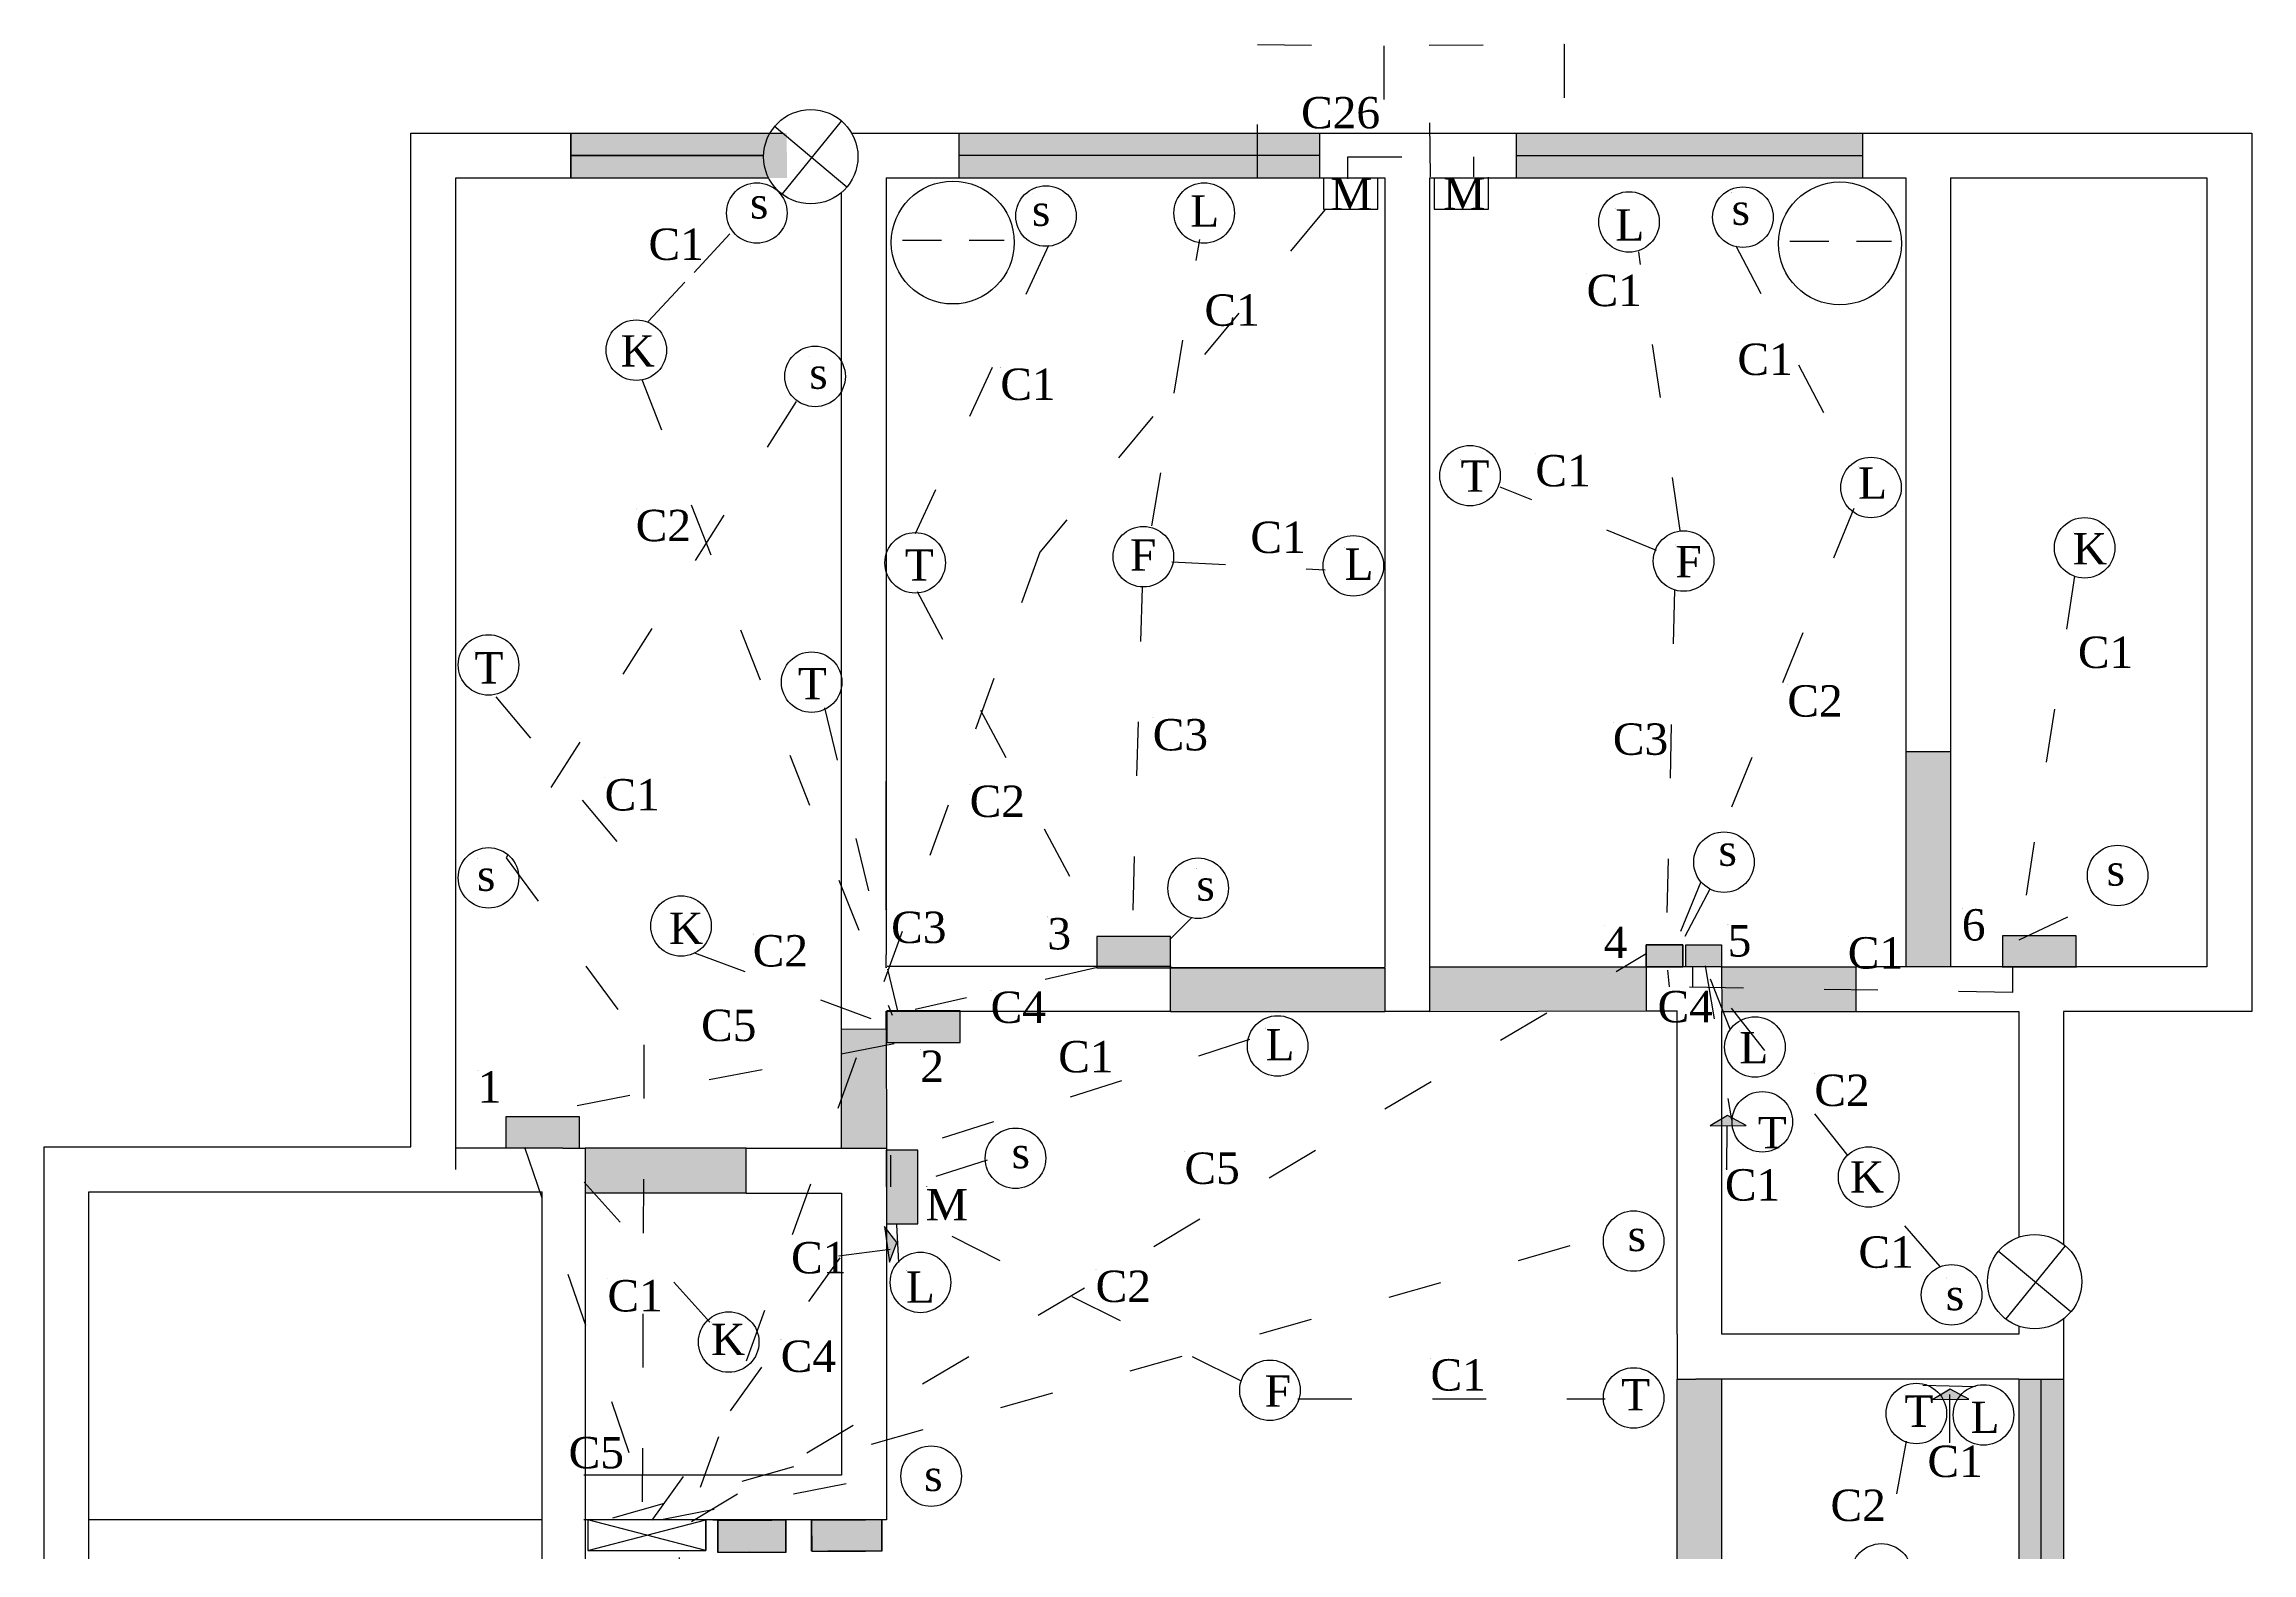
# Model space of a CAD drawing. Header units: inches. Extents: x 1 to 17879, y -3361 to 1909.
# Drawn here: x 4841.7 to 5334.1, y 1349.2 to 1685.8 of the extents above; entities that cross this region are included whole.
import ezdxf

# ---------------------------------------------------------------- set-up
doc = ezdxf.new("R2010")
doc.units = ezdxf.units.IN
doc.header["$MEASUREMENT"] = 0
for name, pattern in [('ACAD_ISO02W100', [15, 12, -3]), ('ACAD_ISO03W100', [30, 12, -18]), ('DASHEDX2', [1.5, 1, -0.5])]:
    doc.linetypes.add(name, pattern=pattern)

msp = doc.modelspace()

# ---------------------------------------------------------------- hatches: boundary and pattern name
for color, points in [(120, [(5007.36, 1665.92), (4959.18, 1665.92), (4959.18, 1655.92), (5007.38, 1655.92)]), (120, [(5247.3, 1665.92), (5170.03, 1665.92), (5170.03, 1655.92), (5247.3, 1655.92)]), (2, [(5266.92, 1527.92), (5256.92, 1527.92), (5256.92, 1479.92), (5266.92, 1479.92)]), (9, [(5092.91, 1486.7), (5076.54, 1486.7), (5076.54, 1479.68), (5089.2, 1479.68), (5092.91, 1479.68)]), (9, [(5294.92, 1486.84), (5278.54, 1486.84), (5278.54, 1479.81), (5291.2, 1479.81), (5294.92, 1479.81)]), (2, [(5199.06, 1479.92), (5150.72, 1479.92), (5150.72, 1469.92), (5199.06, 1470.06)]), (2, [(5245.83, 1479.92), (5215.85, 1479.92), (5215.91, 1469.92), (5245.83, 1469.92)]), (9, [(5046.02, 1470.06), (5029.64, 1470.06), (5029.64, 1463.03), (5042.3, 1463.03), (5046.02, 1463.03)]), (2, [(5029.52, 1465.88), (5019.52, 1465.96), (5019.52, 1439.42), (5029.58, 1439.42)]), (9, [(4961.1, 1446.45), (4944.72, 1446.45), (4944.72, 1439.42), (4957.38, 1439.42), (4961.1, 1439.42)]), (2, [(4998.31, 1439.42), (4962.4, 1439.42), (4962.4, 1429.42), (4998.31, 1429.42)]), (9, [(5036.56, 1422.59), (5036.56, 1438.96), (5029.54, 1438.96), (5029.54, 1426.3), (5029.54, 1422.59)]), (2, [(5215.91, 1387.92), (5210.12, 1387.92), (5205.91, 1387.92), (5205.91, 1332.14), (5215.91, 1332.14)]), (120, [(5292.12, 1373.32), (5292.12, 1387.92), (5282.12, 1387.92), (5282.12, 1373.32), (5282.12, 1286.12), (5292.12, 1286.12)])]:
    msp.add_hatch(color=color).paths.add_polyline_path(points)
h = msp.add_hatch(color=120)
h.paths.add_polyline_path([(5126.16, 1665.92), (5045.75, 1665.92), (5045.75, 1660.89), (5126.16, 1660.91)])
h.paths.add_polyline_path([(5126.16, 1660.91), (5045.75, 1660.89), (5045.75, 1655.92), (5126.16, 1655.92)])
h = msp.add_hatch(color=2)
h.set_gradient(color1=(214, 214, 214), color2=(214, 214, 214), tint=1)
h.paths.add_polyline_path([(5199.06, 1479.88), (5207.19, 1479.88), (5207.19, 1484.78), (5199.06, 1484.78)])
h = msp.add_hatch(color=2)
h.set_gradient(color1=(214, 214, 214), color2=(214, 214, 214), tint=1)
h.paths.add_polyline_path([(5215.86, 1479.93), (5207.88, 1479.93), (5207.88, 1484.78), (5215.86, 1484.78)])
h = msp.add_hatch(color=2)
h.set_gradient(color1=(255, 255, 0), color2=(255, 255, 0), tint=1)
h.paths.add_polyline_path([(5092.95, 1479.71), (5140.74, 1479.71), (5140.74, 1469.86), (5092.95, 1469.86)])
at = {"linetype": 'ACAD_ISO03W100'}
for points in [[(5217.2, 1446.71), (5213.31, 1444.41), (5221.36, 1444.51)], [(5031.9, 1418.39), (5029.12, 1421.95), (5030.25, 1413.98)], [(5266.85, 1385.65), (5262.96, 1383.35), (5271.02, 1383.45)]]:
    msp.add_hatch(color=7, dxfattribs=at).paths.add_polyline_path(points)
h = msp.add_hatch(color=7, dxfattribs=at)
h.set_gradient(color1=(204, 102, 102), color2=(204, 102, 102), tint=1)
h.paths.add_polyline_path([(4992, 1356.47), (5007.13, 1356.47), (5007.13, 1349.27), (4992, 1349.27)])
h = msp.add_hatch(color=7, dxfattribs=at)
h.set_gradient(color1=(0, 255, 255), color2=(0, 255, 255), tint=1)
h.paths.add_polyline_path([(5012.9, 1356.51), (5028.55, 1356.51), (5028.55, 1349.53), (5012.9, 1349.53)])

# ---------------------------------------------------------------- linework, layer by layer
for p, q in [((5112.36, 1655.83), (5112.36, 1685.64)), ((5112.36, 1685.64), (5140.53, 1685.4)), ((5140.53, 1685.4), (5140.53, 1655.83)), ((5150.66, 1685.52), (5180.73, 1685.75)), ((5150.9, 1656.18), (5150.66, 1685.52)), ((5180.73, 1685.75), (5180.73, 1656.18)), ((5065.73, 1640.82), (5036, 1576.49)), ((5088.81, 1578.27), (5099.46, 1642.15)), ((5219, 1640.74), (5244.59, 1592.22)), ((5206.64, 1577.22), (5197.38, 1639.42)), ((4975.05, 1610.9), (5030.87, 1469.08)), ((5201.35, 1572.81), (5166.49, 1586.92)), ((5245.38, 1582.14), (5205.46, 1484.85)), ((5093.25, 1570.28), (5127.42, 1568.5)), ((5294.59, 1567.06), (5282.23, 1485.89)), ((5036.44, 1563.62), (5077.71, 1486.43)), ((5086.59, 1564.51), (5084.37, 1487.32)), ((5205.32, 1563.99), (5203.55, 1486.79)), ((4942.48, 1540.11), (4979.93, 1495.34)), ((5015.76, 1537.67), (5032.05, 1470.11)), ((5213.27, 1497.26), (5206.72, 1484.85)), ((5282.23, 1485.89), (5299.88, 1494.27)), ((5097.68, 1490.87), (5092.8, 1485.99)), ((4986.74, 1483.01), (5029.04, 1467.25)), ((5244.09, 1437.71), (5210.55, 1480.1)), ((5217.76, 1465.97), (5212.21, 1480.1)), ((5212.21, 1480.1), (5218.03, 1445.75)), ((5110.58, 1463.66), (5033.04, 1438.75)), ((5217.2, 1446.71), (5213.31, 1444.41)), ((5213.31, 1444.41), (5221.36, 1444.51)), ((5217.04, 1434.64), (5217.11, 1444.49)), ((5221.36, 1444.51), (5217.2, 1446.71)), ((4990.2, 1400.59), (4955.99, 1438.81)), ((5052.03, 1436.77), (5036.99, 1432.02)), ((5108.61, 1387.51), (5036.95, 1423.33)), ((5264.6, 1413.06), (5252.4, 1427.19)), ((5031.9, 1418.39), (5029.12, 1421.95)), ((5029.12, 1421.95), (5030.25, 1413.98)), ((5030.25, 1413.98), (5031.9, 1418.39)), ((5031.83, 1422.33), (5032.3, 1413.93)), ((5018.89, 1415.39), (5030.45, 1416.91)), ((5260.77, 1386.59), (5272.45, 1386.28)), ((5266.85, 1385.65), (5262.96, 1383.35)), ((5266.75, 1373.71), (5266.75, 1384.5)), ((5271.02, 1383.45), (5266.85, 1385.65)), ((5121.36, 1383.55), (5189.88, 1383.55)), ((5262.96, 1383.35), (5271.02, 1383.45)), ((5257.05, 1374.1), (5252.67, 1350.45)), ((4992.01, 1356.46), (4991.99, 1349.28)), ((4992.01, 1356.47), (5007.13, 1356.47)), ((5007.14, 1349.27), (5007.14, 1356.47)), ((5028.54, 1356.52), (5012.87, 1356.52)), ((5012.87, 1356.5), (5012.91, 1349.54)), ((5028.54, 1349.51), (5028.54, 1356.52)), ((4991.99, 1349.28), (5007.14, 1349.27)), ((5012.91, 1349.54), (5028.54, 1349.51))]:
    msp.add_line(p, q, dxfattribs=at)
for p, q in [((4923.52, 1665.92), (4946.32, 1665.92)), ((4923.52, 1655.92), (4923.52, 1665.92)), ((4946.32, 1665.92), (5006.61, 1665.92)), ((4959.18, 1665.91), (4959.18, 1655.92)), ((4959.18, 1665.91), (5003.62, 1665.91)), ((4959.18, 1655.92), (4959.18, 1665.91)), ((4959.18, 1665.91), (4959.18, 1660.92)), ((5020.76, 1653.87), (5004.58, 1667.43)), ((5006.39, 1652.33), (5019.59, 1668.6)), ((5021.86, 1665.92), (5140.72, 1665.92)), ((5045.75, 1665.93), (5045.75, 1655.84)), ((5045.75, 1665.92), (5045.75, 1655.92)), ((5126.16, 1665.92), (5126.16, 1655.91)), ((5140.72, 1665.92), (5261.92, 1665.92)), ((5170.03, 1665.92), (5170.03, 1655.92)), ((5247.3, 1665.92), (5247.3, 1655.92)), ((5261.92, 1665.92), (5329.12, 1665.92)), ((5329.12, 1665.92), (5334.12, 1665.92)), ((5334.12, 1665.92), (5334.12, 1479.92)), ((5002.1, 1660.92), (4959.18, 1660.92)), ((4959.18, 1660.92), (5002.1, 1660.92)), ((5012.71, 1660.64), (5012.71, 1660.64)), ((5012.71, 1660.64), (5012.71, 1660.64)), ((5012.71, 1660.64), (5012.71, 1660.64)), ((5012.71, 1660.64), (5012.71, 1660.64)), ((5012.71, 1660.64), (5012.71, 1660.64)), ((5012.71, 1660.64), (5012.71, 1660.64)), ((5012.71, 1660.64), (5012.71, 1660.64)), ((5012.71, 1660.64), (5012.71, 1660.64)), ((5012.71, 1660.64), (5012.71, 1660.64)), ((5012.71, 1660.64), (5012.71, 1660.64)), ((5012.71, 1660.64), (5012.71, 1660.64)), ((5012.71, 1660.64), (5012.71, 1660.64)), ((5012.71, 1660.64), (5012.71, 1660.64)), ((5012.71, 1660.64), (5012.71, 1660.64)), ((5012.71, 1660.64), (5012.71, 1660.64)), ((5012.71, 1660.64), (5012.71, 1660.64)), ((5012.71, 1660.64), (5012.71, 1660.64)), ((5012.71, 1660.64), (5012.71, 1660.64)), ((5012.71, 1660.64), (5012.71, 1660.64)), ((5012.71, 1660.64), (5012.71, 1660.64)), ((5012.71, 1660.64), (5012.71, 1660.64)), ((5126.16, 1660.91), (5045.75, 1660.89)), ((5170.03, 1660.92), (5247.3, 1660.92)), ((4923.52, 1439.72), (4923.52, 1655.92)), ((4933.52, 1655.92), (4946.32, 1655.92)), ((4933.52, 1434.69), (4933.52, 1655.92)), ((4946.32, 1655.92), (5003.35, 1655.92)), ((4959.18, 1655.92), (5003.31, 1655.92)), ((5029.52, 1655.92), (5140.72, 1655.92)), ((5029.52, 1655.92), (5029.52, 1492.61)), ((5127.06, 1655.92), (5127.06, 1648.92)), ((5139.21, 1648.92), (5139.21, 1655.73)), ((5140.72, 1655.92), (5140.72, 1502.45)), ((5150.72, 1655.92), (5256.92, 1655.92)), ((5150.72, 1655.92), (5150.72, 1502.45)), ((5151.74, 1655.92), (5151.74, 1648.92)), ((5163.9, 1648.92), (5163.9, 1656.1)), ((5256.92, 1655.92), (5256.92, 1527.92)), ((5266.92, 1655.92), (5324.12, 1655.92)), ((5266.92, 1655.92), (5266.92, 1527.92)), ((5324.12, 1655.92), (5324.12, 1479.92)), ((5019.52, 1652.62), (5019.52, 1490.82)), ((5127.06, 1648.92), (5139.21, 1648.92)), ((5151.74, 1648.92), (5163.9, 1648.92)), ((5033.2, 1642.01), (5041.86, 1642.01)), ((5048.03, 1642.01), (5055.86, 1642.01)), ((5231.08, 1641.82), (5239.75, 1641.82)), ((5245.91, 1641.82), (5253.74, 1641.82)), ((5256.92, 1527.92), (5266.92, 1527.92)), ((5256.92, 1527.92), (5256.92, 1479.92)), ((5266.92, 1527.92), (5266.92, 1479.92)), ((5029.52, 1492.61), (5029.52, 1521.32)), ((5140.76, 1502.45), (5140.72, 1502.45)), ((5140.72, 1502.45), (5140.72, 1502.45)), ((5140.72, 1502.45), (5140.72, 1479.92)), ((5150.72, 1502.45), (5150.72, 1479.87)), ((5029.52, 1492.61), (5029.52, 1482.61)), ((5029.74, 1492.61), (5029.74, 1492.61)), ((5019.52, 1490.82), (5019.52, 1479.85)), ((5029.52, 1479.69), (5029.52, 1482.61)), ((5092.91, 1486.7), (5076.54, 1486.7)), ((5076.54, 1486.7), (5076.54, 1479.65)), ((5092.91, 1479.68), (5092.91, 1486.7)), ((5199.06, 1479.93), (5199.06, 1484.81)), ((5199.06, 1484.81), (5207.19, 1484.79)), ((5207.19, 1484.79), (5207.19, 1479.89)), ((5207.86, 1479.94), (5207.86, 1484.79)), ((5207.86, 1484.79), (5215.86, 1484.79)), ((5215.86, 1484.79), (5215.85, 1479.93)), ((5294.92, 1486.84), (5278.54, 1486.84)), ((5278.54, 1486.84), (5278.54, 1479.78)), ((5294.92, 1479.82), (5294.92, 1486.84)), ((5019.52, 1479.85), (5019.52, 1465.96)), ((5029.52, 1479.85), (5029.52, 1479.69)), ((5029.52, 1479.85), (5029.57, 1479.85)), ((5029.74, 1480.04), (5093.09, 1480.04)), ((5076.54, 1479.65), (5092.91, 1479.68)), ((5084.62, 1479.68), (5084.62, 1479.72)), ((5092.91, 1479.78), (5140.73, 1479.72)), ((5092.93, 1469.85), (5092.92, 1479.78)), ((5140.72, 1479.92), (5140.72, 1479.91)), ((5140.73, 1479.72), (5140.74, 1469.88)), ((5150.72, 1479.92), (5199.06, 1479.92)), ((5150.72, 1479.87), (5150.72, 1469.92)), ((5150.82, 1479.92), (5150.82, 1479.92)), ((5215.85, 1479.92), (5199.06, 1479.92)), ((5199.06, 1479.92), (5199.06, 1470.06)), ((5207.19, 1479.89), (5199.06, 1479.9)), ((5215.85, 1479.93), (5207.86, 1479.93)), ((5210.91, 1479.92), (5210.91, 1479.99)), ((5215.85, 1479.92), (5245.83, 1479.92)), ((5215.85, 1479.92), (5215.91, 1469.92)), ((5282.12, 1479.92), (5245.83, 1479.92)), ((5245.83, 1479.92), (5245.83, 1469.92)), ((5278.54, 1479.92), (5294.92, 1479.82)), ((5292.12, 1479.92), (5282.12, 1479.92)), ((5286.62, 1479.81), (5286.62, 1479.86)), ((5324.12, 1479.92), (5292.12, 1479.92)), ((5334.12, 1479.92), (5334.12, 1469.92)), ((5245.83, 1474.92), (5245.83, 1474.92)), ((5029.52, 1470.02), (5029.74, 1470.04)), ((5029.52, 1465.88), (5029.52, 1470.02)), ((5046.02, 1470.06), (5029.64, 1470.06)), ((5029.64, 1470.06), (5029.64, 1463)), ((5029.74, 1470.04), (5093.09, 1470.04)), ((5046.02, 1463.04), (5046.02, 1470.06)), ((5140.74, 1469.88), (5092.93, 1469.85)), ((5150.72, 1469.92), (5140.72, 1469.92)), ((5150.72, 1469.92), (5199.06, 1470.06)), ((5199.06, 1470.06), (5205.92, 1470.06)), ((5205.91, 1469.92), (5205.92, 1470.06)), ((5205.91, 1397.92), (5205.91, 1469.92)), ((5215.91, 1397.92), (5215.91, 1469.92)), ((5215.91, 1469.92), (5245.83, 1469.92)), ((5245.83, 1469.92), (5282.12, 1469.92)), ((5282.12, 1469.92), (5282.12, 1419.56)), ((5282.12, 1469.92), (5282.12, 1419.56)), ((5334.12, 1469.92), (5292.12, 1469.92)), ((5292.12, 1469.92), (5292.12, 1417.97)), ((5029.52, 1465.88), (5019.52, 1465.96)), ((5019.52, 1465.96), (5019.52, 1439.41)), ((5029.52, 1465.88), (5029.58, 1439.42)), ((5029.64, 1463), (5046.02, 1463.04)), ((5037.72, 1463.03), (5037.72, 1463.08)), ((4961.1, 1446.45), (4944.72, 1446.45)), ((4944.72, 1446.45), (4944.72, 1439.39)), ((4961.1, 1439.43), (4961.1, 1446.45)), ((4841.72, 1434.72), (4841.72, 1439.72)), ((4841.72, 1439.72), (4846.72, 1439.72)), ((4846.72, 1439.72), (4923.52, 1439.72)), ((4957.38, 1439.42), (4933.53, 1439.42)), ((4952.8, 1439.42), (4952.8, 1439.47)), ((4957.38, 1439.42), (4962.4, 1439.42)), ((4962.4, 1439.42), (4962.4, 1439.42)), ((4962.4, 1439.42), (4962.4, 1338.11)), ((4998.31, 1439.42), (4962.4, 1439.42)), ((4998.31, 1439.42), (5029.58, 1439.42)), ((4998.31, 1429.42), (4998.31, 1439.42)), ((5036.56, 1438.96), (5029.5, 1438.96)), ((5029.5, 1438.96), (5029.58, 1422.59)), ((5029.58, 1439.42), (5029.58, 1356.52)), ((5030.49, 1437.85), (5030.49, 1430.79)), ((5036.56, 1422.59), (5036.56, 1438.96)), ((4841.72, 1429.72), (4841.72, 1434.72)), ((4841.72, 1356.52), (4841.72, 1429.72)), ((4851.72, 1356.52), (4851.72, 1429.72)), ((4851.72, 1429.72), (4928.52, 1429.72)), ((4928.52, 1429.72), (4933.52, 1429.72)), ((4933.52, 1429.72), (4952.8, 1429.72)), ((4952.8, 1338.11), (4952.8, 1429.72)), ((4998.31, 1429.42), (4962.4, 1429.42)), ((4998.31, 1429.42), (5019.58, 1429.42)), ((5019.58, 1429.42), (5019.58, 1366.52)), ((5029.54, 1430.88), (5029.58, 1430.88)), ((5038.57, 1430.82), (5038.57, 1430.87)), ((5029.54, 1422.59), (5036.56, 1422.59)), ((5293.72, 1402.9), (5277.55, 1416.46)), ((5279.35, 1401.35), (5292.55, 1417.63)), ((5285.67, 1409.66), (5285.67, 1409.66)), ((5285.67, 1409.66), (5285.67, 1409.66)), ((5285.67, 1409.66), (5285.67, 1409.66)), ((5285.67, 1409.66), (5285.67, 1409.66)), ((5285.67, 1409.66), (5285.67, 1409.66)), ((5285.67, 1409.66), (5285.67, 1409.66)), ((5285.67, 1409.66), (5285.67, 1409.66)), ((5285.67, 1409.66), (5285.67, 1409.66)), ((5285.67, 1409.66), (5285.67, 1409.66)), ((5285.67, 1409.66), (5285.67, 1409.66)), ((5285.67, 1409.66), (5285.67, 1409.66)), ((5285.67, 1409.66), (5285.67, 1409.66)), ((5285.67, 1409.66), (5285.67, 1409.66)), ((5285.67, 1409.66), (5285.67, 1409.66)), ((5285.67, 1409.66), (5285.67, 1409.66)), ((5285.67, 1409.66), (5285.67, 1409.66)), ((5285.67, 1409.66), (5285.67, 1409.66)), ((5285.67, 1409.66), (5285.67, 1409.66)), ((5285.67, 1409.66), (5285.67, 1409.66)), ((5285.67, 1409.66), (5285.67, 1409.66)), ((5285.67, 1409.66), (5285.67, 1409.66)), ((5282.12, 1399.76), (5282.12, 1397.92)), ((5282.12, 1399.76), (5282.12, 1397.92)), ((5292.12, 1401.35), (5292.12, 1373.32)), ((5205.91, 1397.92), (5205.91, 1388.17)), ((5282.12, 1397.92), (5215.91, 1397.92)), ((5205.91, 1388.17), (5205.91, 1387.92)), ((5205.91, 1387.92), (5205.91, 1387.92)), ((5205.91, 1387.92), (5210.12, 1387.92)), ((5205.91, 1332.14), (5205.91, 1387.92)), ((5282.12, 1387.92), (5210.12, 1387.92)), ((5215.91, 1332.14), (5215.91, 1387.92)), ((5282.12, 1387.92), (5282.12, 1373.32)), ((5282.12, 1387.92), (5292.12, 1387.92)), ((5287.12, 1286.12), (5287.12, 1387.92)), ((5282.12, 1373.32), (5282.12, 1276.12)), ((5292.12, 1373.32), (5292.12, 1276.12)), ((5019.58, 1366.52), (4962.12, 1366.52)), ((4841.72, 1238.92), (4841.72, 1356.52)), ((4851.72, 1238.92), (4851.72, 1356.52)), ((4952.8, 1356.52), (4851.72, 1356.52)), ((5029.58, 1356.52), (4962.12, 1356.52)), ((4963.01, 1356.57), (4963.01, 1349.69)), ((4963.01, 1349.69), (4989.31, 1356.52)), ((4989.31, 1349.69), (4963.01, 1356.52)), ((4989.31, 1349.69), (4989.31, 1356.57)), ((4989.31, 1356.52), (4989.31, 1349.69)), ((5007.24, 1356.47), (4990.86, 1356.47)), ((4963.01, 1349.69), (4989.31, 1349.69)), ((4998.94, 1349.45), (4998.94, 1349.49))]:
    msp.add_line(p, q)
at = {"color": 3, "linetype": 'ACAD_ISO03W100'}
for p, q in [((5132.51, 1655.7), (5132.51, 1660.59)), ((5132.51, 1660.59), (5160.52, 1660.59)), ((5160.52, 1660.59), (5160.52, 1656.14)), ((5127.39, 1648.81), (5063.81, 1572.4)), ((5009.43, 1605.99), (4944.77, 1504.22)), ((5063.81, 1572.4), (4985.42, 1356.5)), ((4944.77, 1504.22), (4975.49, 1462.5)), ((4975.49, 1462.5), (4975.09, 1356.85)), ((4968.56, 1356.96), (5190.02, 1419.95)), ((4979.39, 1356.61), (5033.22, 1367.1))]:
    msp.add_line(p, q, dxfattribs=at)
at = {"linetype": 'ACAD_ISO02W100'}
msp.add_line((4976.44, 1623.84), (4994.68, 1643.42), dxfattribs=at)
at = {"linetype": 'DASHEDX2'}
msp.add_line((5017.21, 1531.96), (5017.21, 1531.96), dxfattribs=at)
at = {"color": 1, "linetype": 'ACAD_ISO03W100'}
for p, q in [((4986.07, 1356.16), (5199.07, 1482.88)), ((5076.68, 1479.74), (5035.97, 1470.36)), ((5204.26, 1475.43), (5203.84, 1479.18)), ((5209.43, 1475.32), (5209.43, 1479.88)), ((5280.71, 1480.02), (5280.71, 1474.17)), ((5280.71, 1474.17), (5204.26, 1475.43)), ((5031.28, 1462.69), (4948.86, 1446.63)), ((4948.86, 1439.69), (4977.3, 1356.43)), ((4977.3, 1356.43), (5029.66, 1429.49)), ((4990.66, 1246.35), (4983.32, 1349.49))]:
    msp.add_line(p, q, dxfattribs=at)
for points in [[(5199.06, 1479.88), (5207.19, 1479.88), (5207.19, 1484.78), (5199.06, 1484.78)], [(5215.86, 1479.93), (5207.88, 1479.93), (5207.88, 1484.78), (5215.86, 1484.78)], [(5092.95, 1479.71), (5140.74, 1479.71), (5140.74, 1469.86), (5092.95, 1469.86)]]:
    msp.add_lwpolyline(points, close=True)
at = {"linetype": 'ACAD_ISO03W100'}
for points in [[(4992, 1356.47), (5007.13, 1356.47), (5007.13, 1349.27), (4992, 1349.27)], [(5012.9, 1356.51), (5028.55, 1356.51), (5028.55, 1349.53), (5012.9, 1349.53)]]:
    msp.add_lwpolyline(points, close=True, dxfattribs=at)
for centre, radius in [((5012.71, 1660.64), 10.52), ((5000.68, 1648.08), 6.75), ((5044.37, 1641.49), 13.71), ((5100.46, 1648.08), 6.75), ((5242.25, 1641.3), 13.71), ((5065.17, 1647.4), 6.75), ((5195.21, 1646.09), 6.75), ((5220.61, 1647.15), 6.75), ((4973.8, 1617.48), 6.75), ((5013.67, 1611.62), 6.75), ((5159.75, 1589.48), 6.75), ((5249.19, 1586.84), 6.75), ((5035.98, 1570.04), 6.75), ((5086.89, 1571.4), 6.75), ((5133.73, 1569.36), 6.75), ((5207.38, 1570.43), 6.75), ((5296.82, 1573.39), 6.75), ((4940.84, 1547.25), 6.75), ((5012.9, 1543.42), 6.75), ((5216.38, 1503.24), 6.75), ((5304.18, 1500.27), 6.75), ((4940.84, 1499.74), 6.75), ((5099.11, 1497.43), 6.75), ((4983.77, 1489.01), 6.75), ((5116.83, 1462.25), 6.75), ((5223.29, 1462.01), 6.75), ((5224.93, 1445.33), 6.75), ((5058.38, 1437.19), 6.75), ((5248.65, 1433.01), 6.75), ((5196.23, 1418.72), 6.75), ((5285.67, 1409.66), 10.52), ((5037.17, 1409.49), 6.75), ((5267.15, 1406.72), 6.75), ((4994.41, 1396.18), 6.75), ((5115.12, 1385.43), 6.75), ((5196.23, 1383.72), 6.75), ((5259.3, 1380.25), 6.75), ((5274.27, 1379.92), 6.75), ((5039.55, 1366.26), 6.75), ((5251.49, 1344.46), 6.75)]:
    msp.add_circle(centre, radius)

# ---------------------------------------------------------------- texts
at = {"linetype": 'ACAD_ISO03W100', "char_height": 0.2, "width": 15.518, "attachment_point": 1}
for s, insert in [('s{\\fTimes New Roman|b0|i0|c0|p18;\\H35x;\\PC26}', (5122.07, 1674.3)), ('s{\\fTimes New Roman|b0|i0|c0|p18;\\H35x;\\PM}', (5128.56, 1656.15)), ('s{\\fTimes New Roman|b0|i0|c0|p18;\\H35x;\\PM}', (5153.75, 1656.23)), ('s{\\fTimes New Roman|b0|i0|c0|p18;\\H35x;\\Ps}', (4999.13, 1654.19)), ('s{\\fTimes New Roman|b0|i0|c0|p18;\\H35x;\\Ps}', (5062.02, 1652.54)), ('s{\\fTimes New Roman|b0|i0|c0|p18;\\H35x;\\PL}', (5097.34, 1652.36)), ('s{\\fTimes New Roman|b0|i0|c0|p18;\\H35x;\\Ps}', (5218.07, 1652.78)), ('s{\\fTimes New Roman|b0|i0|c0|p18;\\H35x;\\PC1}', (4976.52, 1644.95)), ('s{\\fTimes New Roman|b0|i0|c0|p18;\\H35x;\\PL}', (5192.17, 1649.26)), ('s{\\fTimes New Roman|b0|i0|c0|p18;\\H35x;\\PC1}', (5100.52, 1630.26)), ('s{\\fTimes New Roman|b0|i0|c0|p18;\\H35x;\\PC1}', (5185.75, 1634.64)), ('s{\\fTimes New Roman|b0|i0|c0|p18;\\H35x;\\PK}', (4970.27, 1621.15)), ('s{\\fTimes New Roman|b0|i0|c0|p18;\\H35x;\\Ps}', (5012.36, 1616.2)), ('s{\\fTimes New Roman|b0|i0|c0|p18;\\H35x;\\PC1}', (5219.39, 1619.28)), ('s{\\fTimes New Roman|b0|i0|c0|p18;\\H35x;\\PC1}', (5054.99, 1613.71)), ('s{\\fTimes New Roman|b0|i0|c0|p18;\\H35x;\\PT}', (5157.64, 1593.21)), ('s{\\fTimes New Roman|b0|i0|c0|p18;\\H35x;\\PC1}', (5174.33, 1594.43)), ('s{\\fTimes New Roman|b0|i0|c0|p18;\\H35x;\\PL}', (5246.3, 1591.65)), ('s{\\fTimes New Roman|b0|i0|c0|p18;\\H35x;\\PC2}', (4973.67, 1582.2)), ('s{\\fTimes New Roman|b0|i0|c0|p18;\\H35x;\\PC1}', (5110.76, 1579.56)), ('s{\\fTimes New Roman|b0|i0|c0|p18;\\H35x;\\PK}', (5294.18, 1577)), ('s{\\fTimes New Roman|b0|i0|c0|p18;\\H35x;\\PT}', (5033.68, 1573.39)), ('s{\\fTimes New Roman|b0|i0|c0|p18;\\H35x;\\PF}', (5083.88, 1575.62)), ('s{\\fTimes New Roman|b0|i0|c0|p18;\\H35x;\\PL}', (5131.76, 1573.57)), ('s{\\fTimes New Roman|b0|i0|c0|p18;\\H35x;\\PF}', (5205.56, 1574.11)), ('s{\\fTimes New Roman|b0|i0|c0|p18;\\H35x;\\PC1}', (5295.33, 1553.91)), ('s{\\fTimes New Roman|b0|i0|c0|p18;\\H35x;\\PT}', (4937.71, 1550.44)), ('s{\\fTimes New Roman|b0|i0|c0|p18;\\H35x;\\PT}', (5009.84, 1546.91)), ('s{\\fTimes New Roman|b0|i0|c0|p18;\\H35x;\\PC2}', (5230.53, 1543.06)), ('s{\\fTimes New Roman|b0|i0|c0|p18;\\H35x;\\PC3}', (5088.98, 1535.52)), ('s{\\fTimes New Roman|b0|i0|c0|p18;\\H35x;\\PC3}', (5191.61, 1534.54)), ('s{\\fTimes New Roman|b0|i0|c0|p18;\\H35x;\\PC1}', (4966.73, 1522.12)), ('s{\\fTimes New Roman|b0|i0|c0|p18;\\H35x;\\PC2}', (5048.15, 1520.67)), ('s{\\fTimes New Roman|b0|i0|c0|p18;\\H35x;\\Ps}', (5215.16, 1509.78)), ('s{\\fTimes New Roman|b0|i0|c0|p18;\\H35x;\\Ps}', (4938.26, 1504.19)), ('s{\\fTimes New Roman|b0|i0|c0|p18;\\H35x;\\Ps}', (5098.71, 1502)), ('s{\\fTimes New Roman|b0|i0|c0|p18;\\H35x;\\Ps}', (5301.71, 1505.35)), ('s{\\fTimes New Roman|b0|i0|c0|p18;\\H35x;\\PK}', (4981.07, 1492.32)), ('s{\\fTimes New Roman|b0|i0|c0|p18;\\H35x;\\PC3}', (5030.64, 1492.55)), ('{\\C1;s\\fTimes New Roman|b0|i0|c0|p18;\\H35x;\\P6}', (5269.44, 1493.1)), ('s{\\fTimes New Roman|b0|i0|c0|p18;\\H35x;\\PC2}', (4999.77, 1487.31)), ('{\\C1;s\\fTimes New Roman|b0|i0|c0|p18;\\H35x;\\P3}', (5065.48, 1491.12)), ('{\\C1;s\\fTimes New Roman|b0|i0|c0|p18;\\H35x;\\P4}', (5189.54, 1489.19)), ('{\\C1;s\\fTimes New Roman|b0|i0|c0|p18;\\H35x;\\P5}', (5217.21, 1489.53)), ('s{\\fTimes New Roman|b0|i0|c0|p18;\\H35x;\\PC1}', (5067.91, 1463.69)), ('s{\\fTimes New Roman|b0|i0|c0|p18;\\H35x;\\PL}', (5114.13, 1466.34)), ('s{\\fTimes New Roman|b0|i0|c0|p18;\\H35x;\\PL}', (5219.83, 1465.68)), ('{\\C1;s\\fTimes New Roman|b0|i0|c0|p18;\\H35x;\\P2}', (5037.15, 1461.55)), ('s{\\fTimes New Roman|b0|i0|c0|p18;\\H35x;\\P\\C1;1}', (4938.41, 1456.94)), ('s{\\fTimes New Roman|b0|i0|c0|p18;\\H35x;\\PC2}', (5236.55, 1456.19)), ('s{\\fTimes New Roman|b0|i0|c0|p18;\\H35x;\\PT}', (5223.91, 1446.74)), ('s{\\fTimes New Roman|b0|i0|c0|p18;\\H35x;\\Ps}', (5057.48, 1442.3)), ('s{\\fTimes New Roman|b0|i0|c0|p18;\\H35x;\\PC1}', (5216.6, 1435.09)), ('s{\\fTimes New Roman|b0|i0|c0|p18;\\H35x;\\PK}', (5244.47, 1436.86)), ('s{\\fTimes New Roman|b0|i0|c0|p18;\\H35x;\\PM}', (5038.36, 1430.67)), ('s{\\fTimes New Roman|b0|i0|c0|p18;\\H35x;\\Ps}', (5194.89, 1423.82)), ('s{\\fTimes New Roman|b0|i0|c0|p18;\\H35x;\\PC1}', (5008.32, 1418.84)), ('s{\\fTimes New Roman|b0|i0|c0|p18;\\H35x;\\PC1}', (5246.38, 1420.1)), ('s{\\fTimes New Roman|b0|i0|c0|p18;\\H35x;\\PC1}', (4967.37, 1410.35)), ('s{\\fTimes New Roman|b0|i0|c0|p18;\\H35x;\\PL}', (5033.92, 1412.27)), ('s{\\fTimes New Roman|b0|i0|c0|p18;\\H35x;\\PC2}', (5076.25, 1412.46)), ('s{\\fTimes New Roman|b0|i0|c0|p18;\\H35x;\\Ps}', (5265.87, 1410.63)), ('s{\\fTimes New Roman|b0|i0|c0|p18;\\H35x;\\PK}', (4990.47, 1400.6)), ('s{\\fTimes New Roman|b0|i0|c0|p18;\\H35x;\\PF}', (5113.97, 1389.09)), ('s{\\fTimes New Roman|b0|i0|c0|p18;\\H35x;\\PC1}', (5150.95, 1392.7)), ('s{\\fTimes New Roman|b0|i0|c0|p18;\\H35x;\\PT}', (5193.44, 1388.25)), ('s{\\fTimes New Roman|b0|i0|c0|p18;\\H35x;\\PT}', (5256.63, 1384.6)), ('s{\\fTimes New Roman|b0|i0|c0|p18;\\H35x;\\PL}', (5271.38, 1383.24)), ('s{\\fTimes New Roman|b0|i0|c0|p18;\\H35x;\\Ps}', (5038, 1370.29)), ('s{\\fTimes New Roman|b0|i0|c0|p18;\\H35x;\\PC1}', (5261.78, 1373.41)), ('s{\\fTimes New Roman|b0|i0|c0|p18;\\H35x;\\PC2}', (5240.15, 1363.6))]:
    msp.add_mtext(s, dxfattribs=dict(at, insert=insert))
at = {"color": 1, "linetype": 'ACAD_ISO03W100', "char_height": 0.2, "width": 15.518, "attachment_point": 1}
for s, insert in [('s{\\fTimes New Roman|b0|i0|c0|p18;\\H35x;\\PC1}', (5244, 1486.85)), ('s{\\fTimes New Roman|b0|i0|c0|p18;\\H35x;\\PC4}', (5052.82, 1474.72)), ('s{\\fTimes New Roman|b0|i0|c0|p18;\\H35x;\\PC4}', (5201.58, 1474.85)), ('s{\\fTimes New Roman|b0|i0|c0|p18;\\H35x;\\PC5}', (4988.25, 1470.68)), ('s{\\fTimes New Roman|b0|i0|c0|p18;\\H35x;\\PC5}', (5096.06, 1438.81)), ('s{\\fTimes New Roman|b0|i0|c0|p18;\\H35x;\\PC4}', (5006.01, 1396.86)), ('s{\\fTimes New Roman|b0|i0|c0|p18;\\H35x;\\PC5}', (4958.7, 1375.35))]:
    msp.add_mtext(s, dxfattribs=dict(at, insert=insert))

doc.saveas('drawing.dxf')
